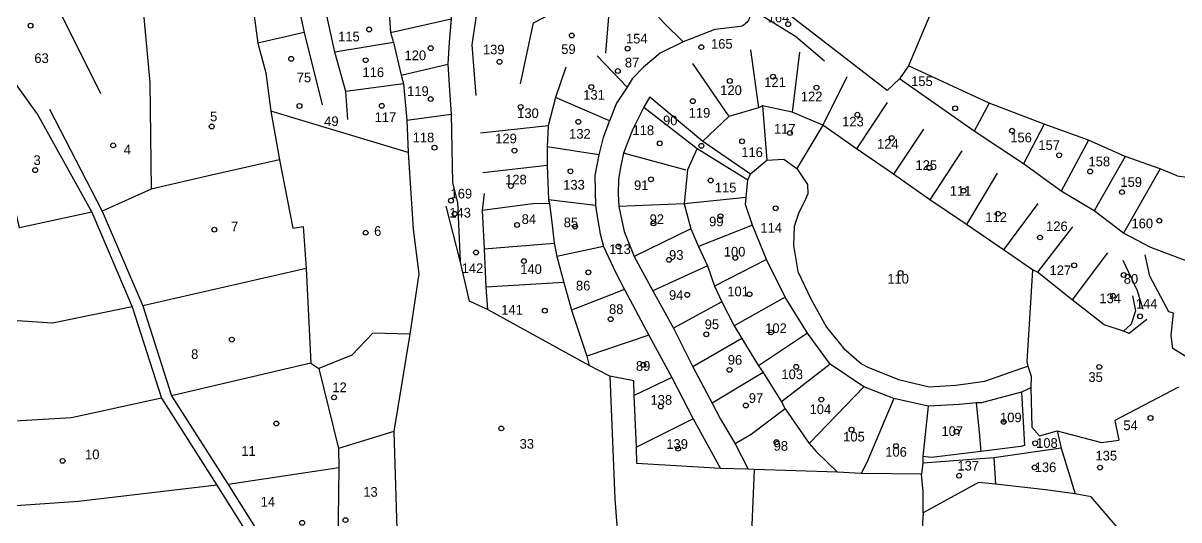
# Model space of a CAD drawing. Extents: x 176571 to 180224, y 250857 to 253450.
# Drawn here: x 176862 to 177339.7, y 252527.8 to 252733.3 of the extents above; entities that cross this region are included whole.
import ezdxf
from ezdxf.enums import TextEntityAlignment as Align

# ---------------------------------------------------------------- set-up
doc = ezdxf.new("R2010")
doc.units = 0
for name, color, linetype in [('1602', 240, 'Continuous'), ('1603', 240, 'Continuous'), ('A_POINTS', 252, 'Continuous')]:
    doc.layers.add(name, color=color, linetype=linetype)
doc.styles.add('HEBTXT', font='hebtxt.shx')

# ---------------------------------------------------------------- blocks, each defined once
blk = doc.blocks.new('1603')
at = {"layer": 'A_POINTS'}
blk.add_circle((0, 0), 0.25, dxfattribs=at)
at = {"style": 'HEBTXT'}
blk.add_attdef('PARCEL_NUM', text='', height=2, dxfattribs=at).set_placement((0, 1), align=Align.CENTER)
at = {"style": 'HEBTXT', "flags": 1}
blk.add_attdef('LOT_NUM', text='', height=2, dxfattribs=at).set_placement((0, -2.5), align=Align.CENTER)

msp = doc.modelspace()

# ---------------------------------------------------------------- linework, layer by layer
at = {"layer": '1602'}
for points in [[(176867.62, 252696.09), (176852.85, 252716.61), (176829.25, 252760.14), (176780.95, 252817.94), (176691.15, 252927.62), (176655.53, 252990.04), (176627.85, 253041.07), (176599.46, 253124.24), (176600.68, 253217.06)], [(176894.73, 252962.27), (176922.82, 252910.63), (176931.84, 252896.91), (176912.59, 252876.83), (176909.87, 252874.2), (176904.57, 252881.18), (176877.56, 252869.39), (176906.6, 252792.39), (176914.31, 252708.78)], [(176990.04, 252880.89), (176976.55, 252878.28), (176968.63, 252869.88), (176968.44, 252866.89), (176968.67, 252861.46), (176971.17, 252849.63), (176977.98, 252837.45), (176985.25, 252823.4), (176988.63, 252816.29), (176993.06, 252807.72), (176994.86, 252804.03), (176998.78, 252792.49), (177000.66, 252788.86), (177004.92, 252774.68), (177008.62, 252760.61), (177010.03, 252756.63), (177011.98, 252746.18), (177013, 252741.27), (177013.84, 252729.36), (177015.12, 252725.32), (177018.21, 252711.74), (177019.19, 252708.17), (177020.53, 252693.1), (177021.17, 252679.74)], [(176909.87, 252874.2), (176917.48, 252849.48), (176923.79, 252822.23), (176927, 252810.42), (176937.89, 252797.27), (176950.05, 252781.94), (176951.7, 252774.76), (176955.72, 252749.64), (176959, 252724.95), (176962.3, 252712.69)], [(177327.66, 252855.41), (177307.9, 252834.22), (177298.57, 252836.81), (177262.51, 252797.9), (177227.97, 252715.67), (177224.25, 252710.31)], [(177328.03, 252640.45), (177316.81, 252646.41), (177304.65, 252655.62), (177291.02, 252663.79), (177275.42, 252675.14), (177254.99, 252688.59), (177224.25, 252710.31), (177219.03, 252705.37), (177141.08, 252765.76), (177141.23, 252773.02), (177135.39, 252778.56), (177121.48, 252798.41), (177114.39, 252812.26), (177112.3, 252819.47), (177113.53, 252825.83), (177117.96, 252834.33), (177138.19, 252846.7)], [(177117.96, 252834.33), (177102.02, 252818.18), (177091.61, 252808.73), (177082.83, 252800.07), (177071.15, 252786.69), (177061.57, 252775.41), (177057.16, 252766.86), (177055.45, 252763.32), (177051.03, 252750.8), (177048.91, 252734.56), (177047.43, 252724.27), (177049.04, 252703.39)], [(177134.71, 252725.59), (177126.8, 252733.44), (177115.9, 252745.56), (177110.79, 252753.42), (177102.14, 252762.72), (177101.56, 252764.61), (177091.34, 252777.46)], [(176861.99, 252768.44), (176894, 252704.13)], [(176973.02, 252753.08), (176978.09, 252729.42), (176985.63, 252699.55)], [(177067.51, 252708.23), (177072.87, 252733.37), (177080.85, 252737.55), (177084.65, 252739.28), (177104.87, 252747.57), (177102.61, 252720.89)], [(176996.14, 252693.44), (176995.41, 252705.02), (176990.83, 252721.32), (176987.45, 252736.39)], [(177013.84, 252729.36), (177038.87, 252735.04)], [(176978.09, 252729.42), (176959, 252724.95)], [(177015.12, 252725.32), (176990.83, 252721.32)], [(177162.54, 252722.22), (177165.87, 252698.29)], [(177182.82, 252721.33), (177179.76, 252696.49)], [(177018.21, 252711.74), (177037.55, 252716.26)], [(177111.65, 252706.84), (177099.18, 252719.72)], [(177138.66, 252716.53), (177153.61, 252694.68)], [(176962.3, 252712.69), (176964.41, 252696.82), (176968, 252676.8), (176973.44, 252648.43), (176977.78, 252649.11), (176978.92, 252631.75), (176980.88, 252592.64), (176984.13, 252590.42), (176992.29, 252557.29), (176992.41, 252549.32), (176992.08, 252517.85), (176992.02, 252506.76)], [(177086.28, 252715), (177082.03, 252702.52), (177078.94, 252690.74), (177078.61, 252682.13), (177078.59, 252674.55), (177079.08, 252660.25), (177079.47, 252658.67), (177080.67, 252649.68), (177081.49, 252642.21), (177082.61, 252636.73), (177085.4, 252626), (177088.56, 252614.54), (177094.96, 252595.54), (177095.94, 252591.6)], [(177338.9, 252670.12), (177331.95, 252673), (177317.49, 252678.16), (177302.3, 252684.83), (177283.92, 252691.53), (177261.27, 252700.22), (177227.97, 252715.67)], [(176914.31, 252708.78), (176914.9, 252664.55)], [(177019.19, 252708.17), (176995.41, 252705.02)], [(177113.73, 252710.28), (177111.65, 252706.84), (177107.27, 252700.12), (177104.38, 252692.82), (177101.67, 252686), (177099.86, 252678.8), (177098.3, 252670.32), (177098.47, 252663.81), (177098.51, 252657.85), (177099.35, 252652.48), (177100.45, 252646.11), (177101.8, 252640.85), (177106.83, 252630.3), (177110.53, 252623.09), (177120.65, 252604.14), (177130.03, 252586.69), (177138.95, 252569.62), (177150.16, 252549.07)], [(177202.37, 252711.05), (177192.47, 252691.06), (177181.77, 252673.09)], [(177104.38, 252692.82), (177082.03, 252702.52)], [(177120.97, 252702.85), (177118.51, 252698.48), (177113.81, 252689.11), (177110.18, 252679.5), (177109.05, 252674.27), (177108.06, 252668.69), (177107.91, 252662.68), (177108.13, 252657.47), (177110.43, 252647.12), (177114.58, 252636.78), (177122.3, 252622.59), (177130.72, 252607.17), (177138.84, 252591.17), (177146.7, 252576.13), (177150.27, 252569.43), (177156.21, 252559.31), (177161.66, 252548.78)], [(177120.97, 252702.85), (177142.84, 252684.45), (177162.66, 252670.95), (177169.41, 252676.65), (177176.33, 252677), (177181.77, 252673.09), (177186.17, 252666.54), (177186.33, 252662.64), (177184.74, 252659.26), (177182.56, 252654.95), (177180.64, 252649.17), (177180.41, 252641.25), (177182.22, 252630.6), (177187.49, 252619.18), (177193.96, 252607.57), (177201.15, 252598.66), (177208.49, 252592.36), (177211.15, 252590.9), (177223.77, 252585.8), (177236.4, 252582.83), (177247.44, 252583.48), (177252.57, 252584.18), (177259.4, 252585.17), (177274.7, 252590.62), (177277.25, 252591.33)], [(176872.82, 252697.64), (176894.62, 252655.47), (176911.38, 252616.36), (176923.25, 252579.08), (176946.77, 252542.48), (176970.39, 252504.63), (176992.02, 252506.76), (176997.32, 252506.02), (176992.17, 252487.03), (177001.4, 252485.52), (177012.09, 252483.81), (177013.16, 252477.91), (177017.09, 252470.97), (177020.68, 252468.66), (177056.67, 252467.44), (177064.94, 252466.94), (177059.38, 252450.84), (177059.23, 252450)], [(177118.51, 252698.48), (177140.61, 252681.45), (177161.44, 252668.53)], [(177326.43, 252610.75), (177319.1, 252604.95), (177316.79, 252605.81), (177308.83, 252608.52), (177295.55, 252618.82), (177281.24, 252630.2), (177279.17, 252631.28), (177267.19, 252639.44), (177251.82, 252650.01), (177236.68, 252660.2), (177221.7, 252670.82), (177206.38, 252681.27), (177192.47, 252691.06), (177179.76, 252696.49), (177167.6, 252699.05), (177165.87, 252698.29), (177153.61, 252694.68), (177142.84, 252684.45)], [(177167.6, 252699.05), (177169.41, 252676.65)], [(177219.16, 252700.52), (177206.38, 252681.27)], [(177261.27, 252700.22), (177254.99, 252688.59)], [(176867.62, 252696.09), (176890.4, 252655.03), (176907.03, 252615.99), (176919.12, 252578.16), (176942.01, 252542.11), (176965.9, 252504.18), (176968.37, 252500.47), (176992.19, 252502.58), (176988.54, 252488.7), (176987.39, 252484.2), (177008.93, 252479.71), (177009.45, 252475.89), (177014.73, 252467.62), (177019.7, 252464.32), (177022.5, 252464.32), (177052.79, 252463.55), (177059.31, 252463.02), (177055.63, 252453.22), (177055.08, 252450)], [(177021.17, 252679.74), (176964.41, 252696.82)], [(177020.53, 252693.1), (177038.86, 252695.65)], [(176890.4, 252655.03), (176860.5, 252648.55), (176856.96, 252663.89), (176846.23, 252662.07), (176816.77, 252657.06), (176803.96, 252682.82), (176801.1, 252689.58)], [(177078.94, 252690.74), (177050.96, 252687.78)], [(177234.14, 252689.4), (177221.7, 252670.82)], [(177283.92, 252691.53), (177275.42, 252675.14)], [(177302.3, 252684.83), (177291.02, 252663.79)], [(177021.17, 252679.74), (177023.22, 252648.12), (177025.57, 252629.61), (177021.82, 252604.58), (177015.2, 252564.42), (177016.68, 252515.04), (177012.09, 252483.81)], [(177099.86, 252678.8), (177078.61, 252682.13)], [(177135.96, 252672.48), (177110.18, 252679.5)], [(177140.61, 252681.45), (177136.63, 252672.53), (177135.13, 252658.54), (177138.01, 252648.18), (177141.16, 252640.84), (177144.84, 252632.82), (177147.67, 252624.51), (177150.77, 252618.03), (177155.81, 252608.06), (177159.07, 252602.81), (177165.97, 252591.52), (177167.91, 252588.74), (177175.43, 252576.65), (177176.92, 252573.7), (177186.89, 252559.38), (177189.72, 252556.03), (177198.54, 252547.6)], [(177249.95, 252680.39), (177236.68, 252660.2)], [(177317.49, 252678.16), (177304.65, 252655.62)], [(176968, 252676.8), (176939.89, 252670.42), (176914.9, 252664.55), (176894.62, 252655.47)], [(177051.94, 252671.45), (177078.59, 252674.55)], [(177278.53, 252582.44), (177274.61, 252580.68), (177261.17, 252577.04), (177258.1, 252576.25), (177255.94, 252576.25), (177248.96, 252575.56), (177236, 252574.79), (177221.9, 252578.06), (177209.42, 252582.9), (177195.59, 252592.16), (177186.21, 252605.08), (177176.9, 252619.87), (177169.23, 252635.53), (177163.49, 252649.71), (177160.54, 252658.23), (177160.86, 252661.11), (177161.44, 252668.53), (177162.66, 252670.95)], [(177264.53, 252671.21), (177251.82, 252650.01)], [(177331.95, 252673), (177316.81, 252646.41)], [(177338.9, 252670.12), (177370.96, 252665.73), (177412.36, 252632.15), (177411.11, 252614.67), (177407.98, 252606.09), (177392.02, 252611.26), (177376.59, 252616.06), (177370.57, 252620.68), (177360.94, 252623.76), (177357.63, 252629.34), (177328.03, 252640.45)], [(177041.48, 252659.12), (177042.67, 252634.99)], [(177052.46, 252662.77), (177051.71, 252655.73), (177052.53, 252639.88), (177053.22, 252624.07), (177053.9, 252614.89)], [(177098.51, 252657.85), (177079.08, 252660.25)], [(177160.86, 252661.11), (177135.13, 252658.54), (177108.13, 252657.47)], [(177233.95, 252530.7), (177233.94, 252539.59), (177233.3, 252546.77), (177208.4, 252547.05), (177198.54, 252547.6), (177164.07, 252548.68), (177161.66, 252548.78), (177150.16, 252549.07), (177115.56, 252551.08), (177115.44, 252557.94), (177114.59, 252579.3), (177114.32, 252585.25), (177104.51, 252587.2), (177095.94, 252591.6), (177053.9, 252614.89), (177046.49, 252618.21), (177042.67, 252634.99), (177036.76, 252657.56)], [(177079.47, 252658.67), (177072.65, 252658.51), (177051.71, 252655.73)], [(177281.32, 252658.63), (177267.19, 252639.44)], [(177163.49, 252649.71), (177141.16, 252640.84)], [(177138.01, 252648.18), (177114.58, 252636.78)], [(177295.69, 252649.08), (177281.24, 252630.2)], [(177052.53, 252639.88), (177081.49, 252642.21)], [(177101.8, 252640.85), (177082.61, 252636.73)], [(177169.23, 252635.53), (177147.67, 252624.51)], [(177310.11, 252638.31), (177295.55, 252618.82)], [(177316.55, 252635.28), (177322.37, 252622.68), (177324.7, 252615.02)], [(177446.01, 252508.94), (177426.39, 252533.37), (177399.74, 252544.16), (177376.69, 252548.64), (177363.97, 252561.87), (177354.41, 252571.73), (177350.67, 252579.42), (177344.12, 252594.42), (177337.11, 252598.63), (177336.53, 252604.05), (177337.39, 252613.28), (177335.5, 252613.85), (177327.71, 252628.67), (177325.67, 252637.41)], [(176978.92, 252631.75), (176911.38, 252616.36)], [(177144.84, 252632.82), (177122.3, 252622.59)], [(177279.17, 252631.28), (177276.79, 252593.21), (177277.25, 252591.33), (177278.61, 252587.28), (177278.53, 252582.44), (177278.88, 252566.17), (177282.08, 252562.51), (177289.33, 252564.69), (177307.66, 252559.74), (177314.81, 252560.77)], [(177085.4, 252626), (177053.22, 252624.07)], [(177110.53, 252623.09), (177088.56, 252614.54)], [(176907.03, 252615.99), (176874.13, 252609.17), (176822.02, 252612.67), (176807.93, 252606.16), (176736.76, 252599.35)], [(177150.77, 252618.03), (177130.72, 252607.17)], [(177176.9, 252619.87), (177155.81, 252608.06)], [(177320.52, 252620.45), (177321.7, 252614.33), (177319.92, 252608.73), (177316.79, 252605.81)], [(177021.82, 252604.58), (177006.51, 252605.09), (176997.84, 252595.89), (176984.13, 252590.42)], [(177120.65, 252604.14), (177094.96, 252595.54)], [(177159.07, 252602.81), (177138.84, 252591.17)], [(177186.21, 252605.08), (177165.97, 252591.52)], [(176980.88, 252592.64), (176923.25, 252579.08)], [(177195.59, 252592.16), (177175.43, 252576.65)], [(177104.51, 252587.2), (177106.55, 252536.45), (177108.3, 252512.93), (177110.49, 252500.12), (177112.63, 252490.09), (177103.77, 252462.47)], [(177167.91, 252588.74), (177146.7, 252576.13)], [(177130.03, 252586.69), (177114.59, 252579.3)], [(177209.42, 252582.9), (177186.89, 252559.38)], [(177339.44, 252582.75), (177313.21, 252568.89), (177314.81, 252560.77)], [(176919.12, 252578.16), (176881.9, 252569.99), (176820.86, 252566.43), (176757.52, 252563.29)], [(177221.9, 252578.06), (177210.69, 252551.57), (177208.4, 252547.05)], [(177274.61, 252580.68), (177275.81, 252558.63), (177274.35, 252558.17), (177257.85, 252556.13), (177237.41, 252553.61), (177233.9, 252553.97)], [(177176.92, 252573.7), (177162.83, 252563.18), (177156.21, 252559.31)], [(177236, 252574.79), (177233.9, 252553.97), (177233.78, 252551.27), (177233.3, 252546.77)], [(177255.94, 252576.25), (177257.13, 252564.14), (177257.85, 252556.13)], [(177138.95, 252569.62), (177115.44, 252557.94)], [(177015.2, 252564.42), (176992.29, 252557.29)], [(177289.33, 252564.69), (177291.02, 252557.52), (177296.79, 252538.62)], [(177291.02, 252557.52), (177263.17, 252553.47), (177233.78, 252551.27)], [(176992.41, 252549.32), (176946.77, 252542.48)], [(177263.17, 252553.47), (177263.83, 252542.51)], [(177164.07, 252548.68), (177162.38, 252506), (177162.45, 252504.47), (177161.21, 252498.29), (177153.16, 252450)], [(176942.01, 252542.11), (176884.92, 252535.4), (176824.92, 252531.25), (176806.55, 252529.89), (176815.81, 252492.24)], [(177322.38, 252515.13), (177303.43, 252537.35), (177296.79, 252538.62), (177284.5, 252540.17), (177263.83, 252542.51), (177256.81, 252543.28), (177233.95, 252530.7), (177232.66, 252509.23), (177233.37, 252498.71), (177230.78, 252488.4), (177233.03, 252488.72)]]:
    msp.add_lwpolyline(points, dxfattribs=at)
for points in [[(177137.63, 252859.1), (177124.17, 252849.79), (177110.19, 252840.39), (177087.03, 252818.97), (177077.36, 252809.29), (177064.01, 252794.81), (177059.43, 252789.89, -0.322436), (177051.22, 252786.99), (177039.91, 252769.44), (177040.13, 252752.86), (177038.87, 252735.04), (177038.07, 252725.4), (177037.55, 252716.26), (177038.21, 252705.51), (177038.86, 252695.65), (177039.42, 252667.26), (177041.48, 252659.12)], [(177193.22, 252717.58), (177181.19, 252727.81), (177161.56, 252739.94), (177146.87, 252751.42), (177134.11, 252764.31), (177121.48, 252781.2), (177109.27, 252796.86), (177104.8, 252805.76, 0.722277), (177091.61, 252808.73, 21.069616)], [(177161.56, 252739.94, -0.495456), (177158.44, 252731.86), (177147.91, 252730.71), (177134.71, 252725.59), (177125.23, 252720.86), (177118.43, 252715.13), (177113.73, 252710.28)]]:
    msp.add_lwpolyline(points, format="xyb", dxfattribs=at)

# ---------------------------------------------------------------- block references
at = {"layer": '1603'}
ref = msp.add_blockref('1603', (177178.19, 252732.85), dxfattribs=dict(at, xscale=4, yscale=4, zscale=4))
ref.add_attrib('PARCEL_NUM', '164', (177169.7, 252733.62), dxfattribs={"layer": '0', "height": 4, "style": 'HEBTXT'})
ref = msp.add_blockref('1603', (176865.05, 252732.23), dxfattribs=dict(at, xscale=4, yscale=4, zscale=4))
ref.add_attrib('PARCEL_NUM', '63', (176866.62, 252716.78), dxfattribs={"layer": '0', "height": 4, "style": 'HEBTXT'})
ref = msp.add_blockref('1603', (177005.02, 252730.67), dxfattribs=dict(at, xscale=4, yscale=4, zscale=4))
ref.add_attrib('PARCEL_NUM', '115', (176992.16, 252725.73), dxfattribs={"layer": '0', "height": 4, "style": 'HEBTXT'})
ref = msp.add_blockref('1603', (177088.73, 252728.18), dxfattribs=dict(at, xscale=4, yscale=4, zscale=4))
ref.add_attrib('PARCEL_NUM', '59', (177084.38, 252720.55), dxfattribs={"layer": '0', "height": 4, "style": 'HEBTXT'})
ref = msp.add_blockref('1603', (177111.82, 252722.71), dxfattribs=dict(at, xscale=4, yscale=4, zscale=4))
ref.add_attrib('PARCEL_NUM', '154', (177111.13, 252724.87), dxfattribs={"layer": '0', "height": 4, "style": 'HEBTXT'})
ref = msp.add_blockref('1603', (177142.28, 252723.37), dxfattribs=dict(at, xscale=4, yscale=4, zscale=4))
ref.add_attrib('PARCEL_NUM', '165', (177146.29, 252722.71), dxfattribs={"layer": '0', "height": 4, "style": 'HEBTXT'})
ref = msp.add_blockref('1603', (177030.45, 252722.91), dxfattribs=dict(at, xscale=4, yscale=4, zscale=4))
ref.add_attrib('PARCEL_NUM', '120', (177019.62, 252717.96), dxfattribs={"layer": '0', "height": 4, "style": 'HEBTXT'})
ref = msp.add_blockref('1603', (177058.84, 252717.28), dxfattribs=dict(at, xscale=4, yscale=4, zscale=4))
ref.add_attrib('PARCEL_NUM', '139', (177052.03, 252720.37), dxfattribs={"layer": '0', "height": 4, "style": 'HEBTXT'})
ref = msp.add_blockref('1603', (176972.74, 252718.5), dxfattribs=dict(at, xscale=4, yscale=4, zscale=4))
ref.add_attrib('PARCEL_NUM', '75', (176975.08, 252708.81), dxfattribs={"layer": '0', "height": 4, "style": 'HEBTXT'})
ref = msp.add_blockref('1603', (177003.56, 252717.93), dxfattribs=dict(at, xscale=4, yscale=4, zscale=4))
ref.add_attrib('PARCEL_NUM', '116', (177002.23, 252710.95), dxfattribs={"layer": '0', "height": 4, "style": 'HEBTXT'})
ref = msp.add_blockref('1603', (177107.78, 252713.46), dxfattribs=dict(at, xscale=4, yscale=4, zscale=4))
ref.add_attrib('PARCEL_NUM', '87', (177110.67, 252714.98), dxfattribs={"layer": '0', "height": 4, "style": 'HEBTXT'})
ref = msp.add_blockref('1603', (177171.94, 252711.14), dxfattribs=dict(at, xscale=4, yscale=4, zscale=4))
ref.add_attrib('PARCEL_NUM', '121', (177168.28, 252706.88), dxfattribs={"layer": '0', "height": 4, "style": 'HEBTXT'})
ref = msp.add_blockref('1603', (177030.4, 252701.88), dxfattribs=dict(at, xscale=4, yscale=4, zscale=4))
ref.add_attrib('PARCEL_NUM', '119', (177020.69, 252703.17), dxfattribs={"layer": '0', "height": 4, "style": 'HEBTXT'})
ref = msp.add_blockref('1603', (177096.81, 252706.85), dxfattribs=dict(at, xscale=4, yscale=4, zscale=4))
ref.add_attrib('PARCEL_NUM', '131', (177093.47, 252701.63), dxfattribs={"layer": '0', "height": 4, "style": 'HEBTXT'})
ref = msp.add_blockref('1603', (177154.09, 252709.33), dxfattribs=dict(at, xscale=4, yscale=4, zscale=4))
ref.add_attrib('PARCEL_NUM', '120', (177150.1, 252703.53), dxfattribs={"layer": '0', "height": 4, "style": 'HEBTXT'})
ref = msp.add_blockref('1603', (177189.91, 252706.62), dxfattribs=dict(at, xscale=4, yscale=4, zscale=4))
ref.add_attrib('PARCEL_NUM', '122', (177183.43, 252700.96), dxfattribs={"layer": '0', "height": 4, "style": 'HEBTXT'})
ref = msp.add_blockref('1603', (177247.18, 252698.03), dxfattribs=dict(at, xscale=4, yscale=4, zscale=4))
ref.add_attrib('PARCEL_NUM', '155', (177229, 252707.26), dxfattribs={"layer": '0', "height": 4, "style": 'HEBTXT'})
ref = msp.add_blockref('1603', (177138.79, 252701.02), dxfattribs=dict(at, xscale=4, yscale=4, zscale=4))
ref.add_attrib('PARCEL_NUM', '119', (177137.06, 252694.17), dxfattribs={"layer": '0', "height": 4, "style": 'HEBTXT'})
ref = msp.add_blockref('1603', (176976.21, 252698.99), dxfattribs=dict(at, xscale=4, yscale=4, zscale=4))
ref.add_attrib('PARCEL_NUM', '49', (176986.41, 252690.7), dxfattribs={"layer": '0', "height": 4, "style": 'HEBTXT'})
ref = msp.add_blockref('1603', (177010.2, 252699.07), dxfattribs=dict(at, xscale=4, yscale=4, zscale=4))
ref.add_attrib('PARCEL_NUM', '117', (177007.26, 252692.35), dxfattribs={"layer": '0', "height": 4, "style": 'HEBTXT'})
ref = msp.add_blockref('1603', (177067.62, 252698.61), dxfattribs=dict(at, xscale=4, yscale=4, zscale=4))
ref.add_attrib('PARCEL_NUM', '130', (177066.17, 252694.03), dxfattribs={"layer": '0', "height": 4, "style": 'HEBTXT'})
ref = msp.add_blockref('1603', (176939.93, 252690.52), dxfattribs=dict(at, xscale=4, yscale=4, zscale=4))
ref.add_attrib('PARCEL_NUM', '5', (176939.24, 252692.67), dxfattribs={"layer": '0', "height": 4, "style": 'HEBTXT'})
ref = msp.add_blockref('1603', (177091.44, 252692.43), dxfattribs=dict(at, xscale=4, yscale=4, zscale=4))
ref.add_attrib('PARCEL_NUM', '132', (177087.63, 252685.48), dxfattribs={"layer": '0', "height": 4, "style": 'HEBTXT'})
ref = msp.add_blockref('1603', (177142.32, 252682.54), dxfattribs=dict(at, xscale=4, yscale=4, zscale=4))
ref.add_attrib('PARCEL_NUM', '90', (177126.47, 252691.04), dxfattribs={"layer": '0', "height": 4, "style": 'HEBTXT'})
ref = msp.add_blockref('1603', (177206.8, 252695.39), dxfattribs=dict(at, xscale=4, yscale=4, zscale=4))
ref.add_attrib('PARCEL_NUM', '123', (177200.48, 252690.55), dxfattribs={"layer": '0', "height": 4, "style": 'HEBTXT'})
ref = msp.add_blockref('1603', (177031.99, 252681.77), dxfattribs=dict(at, xscale=4, yscale=4, zscale=4))
ref.add_attrib('PARCEL_NUM', '118', (177022.98, 252683.97), dxfattribs={"layer": '0', "height": 4, "style": 'HEBTXT'})
ref = msp.add_blockref('1603', (177065.09, 252680.56), dxfattribs=dict(at, xscale=4, yscale=4, zscale=4))
ref.add_attrib('PARCEL_NUM', '129', (177057.1, 252683.54), dxfattribs={"layer": '0', "height": 4, "style": 'HEBTXT'})
ref = msp.add_blockref('1603', (177125.1, 252683.57), dxfattribs=dict(at, xscale=4, yscale=4, zscale=4))
ref.add_attrib('PARCEL_NUM', '118', (177113.84, 252686.97), dxfattribs={"layer": '0', "height": 4, "style": 'HEBTXT'})
ref = msp.add_blockref('1603', (177178.95, 252687.81), dxfattribs=dict(at, xscale=4, yscale=4, zscale=4))
ref.add_attrib('PARCEL_NUM', '117', (177172.31, 252687.59), dxfattribs={"layer": '0', "height": 4, "style": 'HEBTXT'})
ref = msp.add_blockref('1603', (177270.68, 252688.77), dxfattribs=dict(at, xscale=4, yscale=4, zscale=4))
ref.add_attrib('PARCEL_NUM', '156', (177269.97, 252683.95), dxfattribs={"layer": '0', "height": 4, "style": 'HEBTXT'})
ref = msp.add_blockref('1603', (176899.17, 252682.7), dxfattribs=dict(at, xscale=4, yscale=4, zscale=4))
ref.add_attrib('PARCEL_NUM', '4', (176903.55, 252678.98), dxfattribs={"layer": '0', "height": 4, "style": 'HEBTXT'})
ref = msp.add_blockref('1603', (177159.13, 252684.4), dxfattribs=dict(at, xscale=4, yscale=4, zscale=4))
ref.add_attrib('PARCEL_NUM', '116', (177158.79, 252677.88), dxfattribs={"layer": '0', "height": 4, "style": 'HEBTXT'})
ref = msp.add_blockref('1603', (177220.96, 252685.8), dxfattribs=dict(at, xscale=4, yscale=4, zscale=4))
ref.add_attrib('PARCEL_NUM', '124', (177214.92, 252681.32), dxfattribs={"layer": '0', "height": 4, "style": 'HEBTXT'})
ref = msp.add_blockref('1603', (177290.18, 252678.63), dxfattribs=dict(at, xscale=4, yscale=4, zscale=4))
ref.add_attrib('PARCEL_NUM', '157', (177281.59, 252680.85), dxfattribs={"layer": '0', "height": 4, "style": 'HEBTXT'})
ref = msp.add_blockref('1603', (176866.96, 252672.44), dxfattribs=dict(at, xscale=4, yscale=4, zscale=4))
ref.add_attrib('PARCEL_NUM', '3', (176866.27, 252674.59), dxfattribs={"layer": '0', "height": 4, "style": 'HEBTXT'})
ref = msp.add_blockref('1603', (177303.01, 252671.92), dxfattribs=dict(at, xscale=4, yscale=4, zscale=4))
ref.add_attrib('PARCEL_NUM', '158', (177302.31, 252674.07), dxfattribs={"layer": '0', "height": 4, "style": 'HEBTXT'})
ref = msp.add_blockref('1603', (177236.61, 252673.45), dxfattribs=dict(at, xscale=4, yscale=4, zscale=4))
ref.add_attrib('PARCEL_NUM', '125', (177230.79, 252672.57), dxfattribs={"layer": '0', "height": 4, "style": 'HEBTXT'})
ref = msp.add_blockref('1603', (177063.59, 252665.93), dxfattribs=dict(at, xscale=4, yscale=4, zscale=4))
ref.add_attrib('PARCEL_NUM', '128', (177061.2, 252666.58), dxfattribs={"layer": '0', "height": 4, "style": 'HEBTXT'})
ref = msp.add_blockref('1603', (177088.18, 252672), dxfattribs=dict(at, xscale=4, yscale=4, zscale=4))
ref.add_attrib('PARCEL_NUM', '133', (177085.2, 252664.43), dxfattribs={"layer": '0', "height": 4, "style": 'HEBTXT'})
ref = msp.add_blockref('1603', (177121.49, 252668.67), dxfattribs=dict(at, xscale=4, yscale=4, zscale=4))
ref.add_attrib('PARCEL_NUM', '91', (177114.47, 252664.24), dxfattribs={"layer": '0', "height": 4, "style": 'HEBTXT'})
ref = msp.add_blockref('1603', (177146.15, 252668.18), dxfattribs=dict(at, xscale=4, yscale=4, zscale=4))
ref.add_attrib('PARCEL_NUM', '115', (177147.85, 252663.26), dxfattribs={"layer": '0', "height": 4, "style": 'HEBTXT'})
ref = msp.add_blockref('1603', (177316.17, 252663.4), dxfattribs=dict(at, xscale=4, yscale=4, zscale=4))
ref.add_attrib('PARCEL_NUM', '159', (177315.48, 252665.56), dxfattribs={"layer": '0', "height": 4, "style": 'HEBTXT'})
ref = msp.add_blockref('1603', (177038.82, 252659.84), dxfattribs=dict(at, xscale=4, yscale=4, zscale=4))
ref.add_attrib('PARCEL_NUM', '169', (177038.62, 252660.75), dxfattribs={"layer": '0', "height": 4, "style": 'HEBTXT'})
ref = msp.add_blockref('1603', (177250.67, 252663.94), dxfattribs=dict(at, xscale=4, yscale=4, zscale=4))
ref.add_attrib('PARCEL_NUM', '111', (177245, 252661.92), dxfattribs={"layer": '0', "height": 4, "style": 'HEBTXT'})
ref = msp.add_blockref('1603', (177040.35, 252654.4), dxfattribs=dict(at, xscale=4, yscale=4, zscale=4))
ref.add_attrib('PARCEL_NUM', '143', (177038.15, 252652.87), dxfattribs={"layer": '0', "height": 4, "style": 'HEBTXT'})
ref = msp.add_blockref('1603', (177066.14, 252649.76), dxfattribs=dict(at, xscale=4, yscale=4, zscale=4))
ref.add_attrib('PARCEL_NUM', '84', (177068.03, 252650.2), dxfattribs={"layer": '0', "height": 4, "style": 'HEBTXT'})
ref = msp.add_blockref('1603', (177122.52, 252650.45), dxfattribs=dict(at, xscale=4, yscale=4, zscale=4))
ref.add_attrib('PARCEL_NUM', '92', (177120.92, 252650.2), dxfattribs={"layer": '0', "height": 4, "style": 'HEBTXT'})
ref = msp.add_blockref('1603', (177150.21, 252653.39), dxfattribs=dict(at, xscale=4, yscale=4, zscale=4))
ref.add_attrib('PARCEL_NUM', '99', (177145.51, 252649.22), dxfattribs={"layer": '0', "height": 4, "style": 'HEBTXT'})
ref = msp.add_blockref('1603', (177173.02, 252656.7), dxfattribs=dict(at, xscale=4, yscale=4, zscale=4))
ref.add_attrib('PARCEL_NUM', '114', (177166.7, 252646.61), dxfattribs={"layer": '0', "height": 4, "style": 'HEBTXT'})
ref = msp.add_blockref('1603', (177264.89, 252654.44), dxfattribs=dict(at, xscale=4, yscale=4, zscale=4))
ref.add_attrib('PARCEL_NUM', '112', (177259.68, 252651.04), dxfattribs={"layer": '0', "height": 4, "style": 'HEBTXT'})
ref = msp.add_blockref('1603', (176941.02, 252647.86), dxfattribs=dict(at, xscale=4, yscale=4, zscale=4))
ref.add_attrib('PARCEL_NUM', '7', (176947.91, 252647.14), dxfattribs={"layer": '0', "height": 4, "style": 'HEBTXT'})
ref = msp.add_blockref('1603', (177003.53, 252646.58), dxfattribs=dict(at, xscale=4, yscale=4, zscale=4))
ref.add_attrib('PARCEL_NUM', '6', (177007.04, 252645.28), dxfattribs={"layer": '0', "height": 4, "style": 'HEBTXT'})
ref = msp.add_blockref('1603', (177090.09, 252649.12), dxfattribs=dict(at, xscale=4, yscale=4, zscale=4))
ref.add_attrib('PARCEL_NUM', '85', (177085.4, 252648.83), dxfattribs={"layer": '0', "height": 4, "style": 'HEBTXT'})
ref = msp.add_blockref('1603', (177282.25, 252644.64), dxfattribs=dict(at, xscale=4, yscale=4, zscale=4))
ref.add_attrib('PARCEL_NUM', '126', (177284.78, 252647.25), dxfattribs={"layer": '0', "height": 4, "style": 'HEBTXT'})
ref = msp.add_blockref('1603', (177331.6, 252651.55), dxfattribs=dict(at, xscale=4, yscale=4, zscale=4))
ref.add_attrib('PARCEL_NUM', '160', (177320.06, 252648.43), dxfattribs={"layer": '0', "height": 4, "style": 'HEBTXT'})
ref = msp.add_blockref('1603', (177108.04, 252640.88), dxfattribs=dict(at, xscale=4, yscale=4, zscale=4))
ref.add_attrib('PARCEL_NUM', '113', (177104.21, 252637.79), dxfattribs={"layer": '0', "height": 4, "style": 'HEBTXT'})
ref = msp.add_blockref('1603', (177156.35, 252636.16), dxfattribs=dict(at, xscale=4, yscale=4, zscale=4))
ref.add_attrib('PARCEL_NUM', '100', (177151.56, 252636.74), dxfattribs={"layer": '0', "height": 4, "style": 'HEBTXT'})
ref = msp.add_blockref('1603', (177049.17, 252638.38), dxfattribs=dict(at, xscale=4, yscale=4, zscale=4))
ref.add_attrib('PARCEL_NUM', '142', (177043.24, 252629.91), dxfattribs={"layer": '0', "height": 4, "style": 'HEBTXT'})
ref = msp.add_blockref('1603', (177068.95, 252634.85), dxfattribs=dict(at, xscale=4, yscale=4, zscale=4))
ref.add_attrib('PARCEL_NUM', '140', (177067.44, 252629.52), dxfattribs={"layer": '0', "height": 4, "style": 'HEBTXT'})
ref = msp.add_blockref('1603', (177128.95, 252635.37), dxfattribs=dict(at, xscale=4, yscale=4, zscale=4))
ref.add_attrib('PARCEL_NUM', '93', (177128.95, 252635.37), dxfattribs={"layer": '0', "height": 4, "style": 'HEBTXT'})
ref = msp.add_blockref('1603', (177095.6, 252630.2), dxfattribs=dict(at, xscale=4, yscale=4, zscale=4))
ref.add_attrib('PARCEL_NUM', '86', (177090.47, 252622.7), dxfattribs={"layer": '0', "height": 4, "style": 'HEBTXT'})
ref = msp.add_blockref('1603', (177224.63, 252629.94), dxfattribs=dict(at, xscale=4, yscale=4, zscale=4))
ref.add_attrib('PARCEL_NUM', '110', (177219.15, 252625.54), dxfattribs={"layer": '0', "height": 4, "style": 'HEBTXT'})
ref = msp.add_blockref('1603', (177296.36, 252633.08), dxfattribs=dict(at, xscale=4, yscale=4, zscale=4))
ref.add_attrib('PARCEL_NUM', '127', (177286.2, 252629.03), dxfattribs={"layer": '0', "height": 4, "style": 'HEBTXT'})
ref = msp.add_blockref('1603', (177316.83, 252629.1), dxfattribs=dict(at, xscale=4, yscale=4, zscale=4))
ref.add_attrib('PARCEL_NUM', '80', (177316.89, 252625.48), dxfattribs={"layer": '0', "height": 4, "style": 'HEBTXT'})
ref = msp.add_blockref('1603', (177136.46, 252620.87), dxfattribs=dict(at, xscale=4, yscale=4, zscale=4))
ref.add_attrib('PARCEL_NUM', '94', (177128.92, 252618.8), dxfattribs={"layer": '0', "height": 4, "style": 'HEBTXT'})
ref = msp.add_blockref('1603', (177162.21, 252621.14), dxfattribs=dict(at, xscale=4, yscale=4, zscale=4))
ref.add_attrib('PARCEL_NUM', '101', (177153.01, 252620.31), dxfattribs={"layer": '0', "height": 4, "style": 'HEBTXT'})
ref = msp.add_blockref('1603', (177312.41, 252620.46), dxfattribs=dict(at, xscale=4, yscale=4, zscale=4))
ref.add_attrib('PARCEL_NUM', '134', (177306.8, 252617.44), dxfattribs={"layer": '0', "height": 4, "style": 'HEBTXT'})
ref = msp.add_blockref('1603', (177077.61, 252614.33), dxfattribs=dict(at, xscale=4, yscale=4, zscale=4))
ref.add_attrib('PARCEL_NUM', '141', (177059.58, 252612.69), dxfattribs={"layer": '0', "height": 4, "style": 'HEBTXT'})
ref = msp.add_blockref('1603', (177104.83, 252610.82), dxfattribs=dict(at, xscale=4, yscale=4, zscale=4))
ref.add_attrib('PARCEL_NUM', '88', (177104.14, 252612.98), dxfattribs={"layer": '0', "height": 4, "style": 'HEBTXT'})
ref = msp.add_blockref('1603', (177323.63, 252611.99), dxfattribs=dict(at, xscale=4, yscale=4, zscale=4))
ref.add_attrib('PARCEL_NUM', '144', (177321.88, 252615.21), dxfattribs={"layer": '0', "height": 4, "style": 'HEBTXT'})
ref = msp.add_blockref('1603', (177144.37, 252604.56), dxfattribs=dict(at, xscale=4, yscale=4, zscale=4))
ref.add_attrib('PARCEL_NUM', '95', (177143.68, 252606.71), dxfattribs={"layer": '0', "height": 4, "style": 'HEBTXT'})
ref = msp.add_blockref('1603', (177171.05, 252605.35), dxfattribs=dict(at, xscale=4, yscale=4, zscale=4))
ref.add_attrib('PARCEL_NUM', '102', (177168.68, 252605.1), dxfattribs={"layer": '0', "height": 4, "style": 'HEBTXT'})
ref = msp.add_blockref('1603', (176948.22, 252602.37), dxfattribs=dict(at, xscale=4, yscale=4, zscale=4))
ref.add_attrib('PARCEL_NUM', '8', (176931.42, 252594.35), dxfattribs={"layer": '0', "height": 4, "style": 'HEBTXT'})
ref = msp.add_blockref('1603', (177118.3, 252591.94), dxfattribs=dict(at, xscale=4, yscale=4, zscale=4))
ref.add_attrib('PARCEL_NUM', '89', (177115.25, 252589.45), dxfattribs={"layer": '0', "height": 4, "style": 'HEBTXT'})
ref = msp.add_blockref('1603', (177153.91, 252589.84), dxfattribs=dict(at, xscale=4, yscale=4, zscale=4))
ref.add_attrib('PARCEL_NUM', '96', (177153.22, 252592), dxfattribs={"layer": '0', "height": 4, "style": 'HEBTXT'})
ref = msp.add_blockref('1603', (177181.51, 252591.13), dxfattribs=dict(at, xscale=4, yscale=4, zscale=4))
ref.add_attrib('PARCEL_NUM', '103', (177175.39, 252586.02), dxfattribs={"layer": '0', "height": 4, "style": 'HEBTXT'})
ref = msp.add_blockref('1603', (177306.76, 252591.08), dxfattribs=dict(at, xscale=4, yscale=4, zscale=4))
ref.add_attrib('PARCEL_NUM', '35', (177302.27, 252584.87), dxfattribs={"layer": '0', "height": 4, "style": 'HEBTXT'})
ref = msp.add_blockref('1603', (176990.49, 252578.47), dxfattribs=dict(at, xscale=4, yscale=4, zscale=4))
ref.add_attrib('PARCEL_NUM', '12', (176989.8, 252580.62), dxfattribs={"layer": '0', "height": 4, "style": 'HEBTXT'})
ref = msp.add_blockref('1603', (177125.52, 252574.68), dxfattribs=dict(at, xscale=4, yscale=4, zscale=4))
ref.add_attrib('PARCEL_NUM', '138', (177121.3, 252575.41), dxfattribs={"layer": '0', "height": 4, "style": 'HEBTXT'})
ref = msp.add_blockref('1603', (177160.68, 252575.12), dxfattribs=dict(at, xscale=4, yscale=4, zscale=4))
ref.add_attrib('PARCEL_NUM', '97', (177161.9, 252576.19), dxfattribs={"layer": '0', "height": 4, "style": 'HEBTXT'})
ref = msp.add_blockref('1603', (177191.87, 252577.55), dxfattribs=dict(at, xscale=4, yscale=4, zscale=4))
ref.add_attrib('PARCEL_NUM', '104', (177187.03, 252571.55), dxfattribs={"layer": '0', "height": 4, "style": 'HEBTXT'})
ref = msp.add_blockref('1603', (176966.63, 252567.66), dxfattribs=dict(at, xscale=4, yscale=4, zscale=4))
ref.add_attrib('PARCEL_NUM', '11', (176952.14, 252554.29), dxfattribs={"layer": '0', "height": 4, "style": 'HEBTXT'})
ref = msp.add_blockref('1603', (177267.23, 252568.35), dxfattribs=dict(at, xscale=4, yscale=4, zscale=4))
ref.add_attrib('PARCEL_NUM', '109', (177265.75, 252568.15), dxfattribs={"layer": '0', "height": 4, "style": 'HEBTXT'})
ref = msp.add_blockref('1603', (177327.93, 252569.95), dxfattribs=dict(at, xscale=4, yscale=4, zscale=4))
ref.add_attrib('PARCEL_NUM', '54', (177316.73, 252564.92), dxfattribs={"layer": '0', "height": 4, "style": 'HEBTXT'})
ref = msp.add_blockref('1603', (177059.59, 252565.63), dxfattribs=dict(at, xscale=4, yscale=4, zscale=4))
ref.add_attrib('PARCEL_NUM', '33', (177067.17, 252557.24), dxfattribs={"layer": '0', "height": 4, "style": 'HEBTXT'})
ref = msp.add_blockref('1603', (177204.37, 252565.12), dxfattribs=dict(at, xscale=4, yscale=4, zscale=4))
ref.add_attrib('PARCEL_NUM', '105', (177200.91, 252560.22), dxfattribs={"layer": '0', "height": 4, "style": 'HEBTXT'})
ref = msp.add_blockref('1603', (177247.75, 252564.31), dxfattribs=dict(at, xscale=4, yscale=4, zscale=4))
ref.add_attrib('PARCEL_NUM', '107', (177241.53, 252562.51), dxfattribs={"layer": '0', "height": 4, "style": 'HEBTXT'})
ref = msp.add_blockref('1603', (177132.71, 252557.22), dxfattribs=dict(at, xscale=4, yscale=4, zscale=4))
ref.add_attrib('PARCEL_NUM', '139', (177127.82, 252557.18), dxfattribs={"layer": '0', "height": 4, "style": 'HEBTXT'})
ref = msp.add_blockref('1603', (177173.34, 252559.95), dxfattribs=dict(at, xscale=4, yscale=4, zscale=4))
ref.add_attrib('PARCEL_NUM', '98', (177172.17, 252556.41), dxfattribs={"layer": '0', "height": 4, "style": 'HEBTXT'})
ref = msp.add_blockref('1603', (177222.72, 252558.36), dxfattribs=dict(at, xscale=4, yscale=4, zscale=4))
ref.add_attrib('PARCEL_NUM', '106', (177218.3, 252553.92), dxfattribs={"layer": '0', "height": 4, "style": 'HEBTXT'})
ref = msp.add_blockref('1603', (177280.28, 252559.48), dxfattribs=dict(at, xscale=4, yscale=4, zscale=4))
ref.add_attrib('PARCEL_NUM', '108', (177280.67, 252557.59), dxfattribs={"layer": '0', "height": 4, "style": 'HEBTXT'})
ref = msp.add_blockref('1603', (176878.28, 252552.19, -145.84), dxfattribs=dict(at, xscale=4, yscale=4, zscale=4))
ref.add_attrib('PARCEL_NUM', '10', (176887.57, 252552.89, -145.84), dxfattribs={"layer": '0', "height": 4, "style": 'HEBTXT'})
ref = msp.add_blockref('1603', (177307.08, 252549.42), dxfattribs=dict(at, xscale=4, yscale=4, zscale=4))
ref.add_attrib('PARCEL_NUM', '135', (177305.2, 252552.37), dxfattribs={"layer": '0', "height": 4, "style": 'HEBTXT'})
ref = msp.add_blockref('1603', (177248.82, 252546.06), dxfattribs=dict(at, xscale=4, yscale=4, zscale=4))
ref.add_attrib('PARCEL_NUM', '137', (177248.13, 252548.21), dxfattribs={"layer": '0', "height": 4, "style": 'HEBTXT'})
ref = msp.add_blockref('1603', (177280.04, 252549.5), dxfattribs=dict(at, xscale=4, yscale=4, zscale=4))
ref.add_attrib('PARCEL_NUM', '136', (177280.07, 252547.56), dxfattribs={"layer": '0', "height": 4, "style": 'HEBTXT'})
ref = msp.add_blockref('1603', (176995.21, 252527.71), dxfattribs=dict(at, xscale=4, yscale=4, zscale=4))
ref.add_attrib('PARCEL_NUM', '13', (177002.56, 252537.37), dxfattribs={"layer": '0', "height": 4, "style": 'HEBTXT'})
ref = msp.add_blockref('1603', (176977.29, 252526.59), dxfattribs=dict(at, xscale=4, yscale=4, zscale=4))
ref.add_attrib('PARCEL_NUM', '14', (176960.17, 252533.31), dxfattribs={"layer": '0', "height": 4, "style": 'HEBTXT'})

doc.saveas('drawing.dxf')
